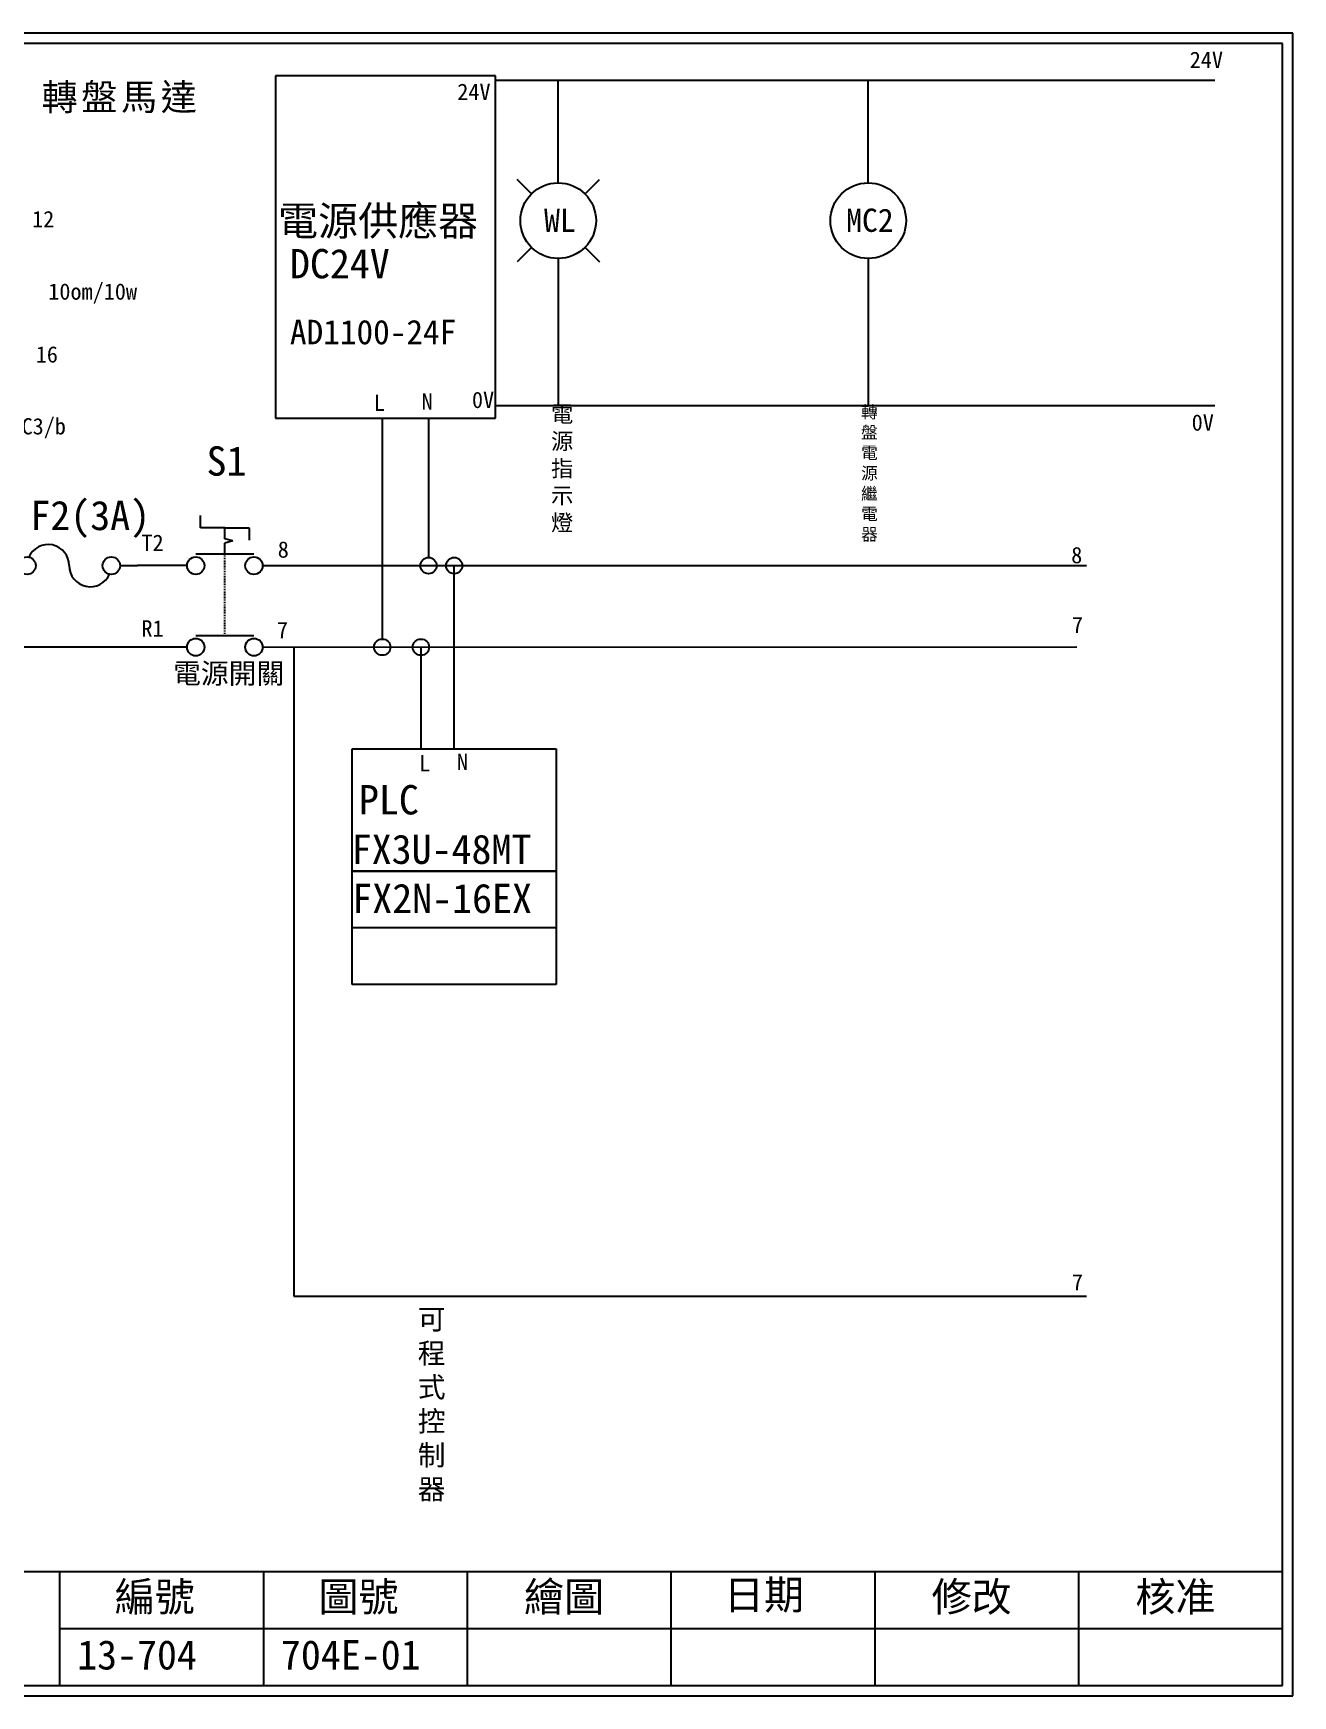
# Model space of a CAD drawing. Extents: x 10 to 297, y 3 to 207.
# Drawn here: x 142.5 to 297, y 3 to 207 of the extents above; entities that cross this region are included whole.
import ezdxf
from ezdxf.enums import TextEntityAlignment as Align

# ---------------------------------------------------------------- set-up
doc = ezdxf.new("R2010")
doc.units = 0
doc.linetypes.add('DASHED', pattern=[0.2, 0.1, -0.1])
doc.layers.get('0').update_dxf_attribs({"linetype": 'CONTINUOUS'})
for name, color, linetype in [('7', 7, 'CONTINUOUS'), ('圖框層', 7, 'CONTINUOUS'), ('標尺寸層', 3, 'CONTINUOUS')]:
    doc.layers.add(name, color=color, linetype=linetype)
doc.styles.add('CNS', font='romanc.shx', dxfattribs={"bigfont": 'chineset.shx'})
doc.styles.add('STSL', font='KAIU.TTF')
doc.styles.add('標楷體', font='KAIU.TTF')

# ---------------------------------------------------------------- blocks, each defined once
blk = doc.blocks.new('FUSE')
at = {"color": 7}
for p, q in [((0, 0), (2.14, 0)), ((14.64, 0), (16.78, 0))]:
    blk.add_line(p, q, dxfattribs=at)
for centre in [(3.21, 0), (13.56, 0)]:
    blk.add_circle(centre, 1.07)
for centre, start, end in [((5.8, 0), 0, 156.116), ((10.98, 0), 180, 336.116)]:
    blk.add_arc(centre, 2.59, start, end, dxfattribs=at)

msp = doc.modelspace()

# ---------------------------------------------------------------- linework, layer by layer
for p, q in [((199.2, 201.73), (172.2, 201.73)), ((172.2, 201.73), (172.2, 159.73)), ((199.2, 159.73), (199.2, 201.73)), ((287.43, 201.19), (199.2, 201.19)), ((206.88, 192.52), (206.88, 201.19)), ((244.92, 188.62), (244.92, 201.19)), ((206.88, 188.62), (206.88, 192.52)), ((203.6, 187.26), (201.84, 189.02)), ((210.17, 187.26), (211.93, 189.02)), ((203.6, 180.69), (201.84, 178.93)), ((210.17, 180.69), (211.93, 178.93)), ((206.88, 179.33), (206.88, 175.38)), ((244.92, 179.33), (244.92, 175.38)), ((206.88, 175.38), (206.88, 161.25)), ((244.92, 175.38), (244.92, 161.25)), ((287.43, 161.25), (199.2, 161.25)), ((172.2, 159.73), (195.2, 159.73)), ((185.3, 159.73), (185.3, 132.65)), ((190.97, 159.73), (190.97, 142.65)), ((195.2, 159.73), (199.2, 159.73)), ((162.98, 146.29), (162.98, 147.79)), ((165.98, 146.29), (162.98, 146.29)), ((165.98, 146.29), (168.98, 146.29)), ((166.98, 144.68), (165.98, 144.95)), ((168.98, 146.29), (168.98, 144.79)), ((166.98, 144.68), (165.98, 144.42)), ((153.13, 141.65), (154.2, 141.65)), ((170.63, 141.65), (271.68, 141.65)), ((194.12, 119.17), (194.12, 141.65)), ((170.63, 131.65), (270.49, 131.68)), ((181.62, 119.17), (206.62, 119.17)), ((181.62, 104.17), (181.62, 119.17)), ((206.62, 119.17), (206.62, 104.17)), ((206.62, 104.17), (181.62, 104.17)), ((181.62, 104.17), (206.62, 104.17)), ((181.62, 97.21), (181.62, 104.17)), ((206.62, 104.17), (206.62, 97.21)), ((206.62, 97.21), (181.62, 97.21)), ((181.62, 90.25), (181.62, 97.21)), ((206.62, 97.21), (206.62, 90.25)), ((206.62, 90.25), (181.62, 90.25))]:
    msp.add_line(p, q)
for centre, radius in [((206.88, 183.98), 4.64), ((244.92, 183.98), 4.64), ((190.97, 141.65), 1), ((185.3, 131.65), 1)]:
    msp.add_circle(centre, radius)
at = {"layer": '7'}
for p, q in [((165.98, 144.95), (165.98, 146.29)), ((162.41, 143.08), (169.55, 143.08)), ((165.98, 143.08), (165.98, 144.42)), ((162.41, 133.08), (169.55, 133.08))]:
    msp.add_line(p, q, dxfattribs=at)
at = {"layer": '7', "linetype": 'DASHED'}
msp.add_line((165.98, 133.08), (165.98, 143.08), dxfattribs=at)
at = {"layer": '7'}
for centre in [(162.41, 141.65), (169.55, 141.65), (162.41, 131.65), (169.55, 131.65)]:
    msp.add_circle(centre, 1.07, dxfattribs=at)
at = {"layer": '圖框層', "color": 7}
for p, q in [((297, 206.97), (10, 206.97)), ((297, 3), (297, 206.97)), ((295.75, 205.72), (11.25, 205.72)), ((295.75, 4.25), (295.75, 205.72)), ((11.25, 18.25), (295.75, 18.25)), ((145.75, 4.25), (145.75, 18.25)), ((170.75, 4.25), (170.75, 18.25)), ((195.75, 4.25), (195.75, 18.25)), ((220.75, 4.25), (220.75, 18.25)), ((245.75, 4.25), (245.75, 18.25)), ((270.75, 4.25), (270.75, 18.25)), ((145.75, 11.25), (295.75, 11.25)), ((11.25, 4.25), (295.75, 4.25)), ((10, 3), (297, 3))]:
    msp.add_line(p, q, dxfattribs=at)
at = {"layer": '標尺寸層', "color": 7}
for p, q in [((161.34, 141.65), (155.27, 141.65)), ((161.34, 131.65), (22.1, 131.57)), ((174.46, 131.66), (174.46, 52.04)), ((190.04, 131.68), (190.04, 119.16)), ((174.46, 52.04), (271.68, 52.04))]:
    msp.add_line(p, q, dxfattribs=at)
for centre in [(194.12, 141.65), (190.04, 131.65)]:
    msp.add_circle(centre, 1, dxfattribs=at)

# ---------------------------------------------------------------- block references
at = {"color": 7}
msp.add_blockref('FUSE', (138.5, 141.65), dxfattribs=at)

# ---------------------------------------------------------------- texts
for s, p in [('WL', (207.09, 184.03)), ('MC2', (245.12, 184.03))]:
    msp.add_text(s, height=2.856, dxfattribs=at).set_placement(p, align=Align.MIDDLE_CENTER)
at = {"color": 0, "insert": (153.24, 200.77), "char_height": 3.25, "width": 24.1454, "attachment_point": 2, "style": '標楷體'}
msp.add_mtext('{\\T1.1;轉盤馬達}', dxfattribs=at)
at = {"layer": '圖框層', "color": 4, "style": 'STSL'}
for s, height, p in [('24V', 2, (284.36, 202.71)), ('24V', 2, (194.5, 198.79)), ('電源供應器', 3.6, (172.51, 182.15)), ('12', 2, (142.33, 183.17)), ('DC24V', 3.6, (173.97, 176.9)), ('10om/10w', 2, (144.32, 174.28)), ('AD1100-24F', 3, (173.97, 168.81)), ('16', 2, (142.78, 166.57)), ('L', 2, (184.26, 160.64)), ('N', 2, (190.13, 160.78)), ('0V', 2, (196.3, 160.99)), ('MC3/b', 2, (139.68, 157.75)), ('0V', 2, (284.6, 158.21)), ('S1', 3.6, (163.74, 152.69)), ('F2(3A)', 3.6, (142.12, 146.01)), ('T2', 2, (155.75, 143.46)), ('8', 2, (172.47, 142.63)), ('8', 2, (269.82, 141.95)), ('R1', 2, (155.75, 132.95)), ('7', 2, (172.37, 132.75)), ('7', 2, (269.91, 133.37)), ('L', 2, (189.82, 116.4)), ('N', 2, (194.45, 116.59)), ('PLC', 3.6, (182.43, 111.13)), ('FX3U-48MT', 3.6, (181.55, 105.06)), ('FX2N-16EX', 3.6, (181.62, 99.03)), ('7', 2, (269.91, 52.73)), ('編號', 3.6, (152.47, 13.34)), ('圖號', 3.6, (177.47, 13.34)), ('繪圖', 3.6, (202.69, 13.34)), ('日期', 3.6, (227.22, 13.59)), ('修改', 3.6, (252.69, 13.34)), ('核准', 3.6, (277.69, 13.34)), ('13-704', 3.6, (147.86, 6.22)), ('704E-01', 3.6, (172.86, 6.22))]:
    msp.add_text(s, height=height, dxfattribs=at).set_placement(p)
at = {"layer": '標尺寸層', "color": 7, "attachment_point": 1, "style": 'CNS'}
for s, insert, char_height, width in [('{\\fDFKai-SB|b0|i0|c136|p65;電\\P源指示燈}', (206, 161.25), 2, 2.7881), ('{\\fDFKai-SB|b0|i0|c136|p65;轉盤電源繼電器}', (244.04, 161.25), 1.5, 2.5), ('{\\fDFKai-SB|b0|i0|c136|p65;電源開關}', (159.63, 129.68), 2.5, 14.0847), ('{\\fDFKai-SB|b0|i0|c136|p65;可程式控制器}', (189.65, 50.44), 2.5, 5.4243)]:
    msp.add_mtext(s, dxfattribs=dict(at, insert=insert, char_height=char_height, width=width))

doc.saveas('drawing.dxf')
